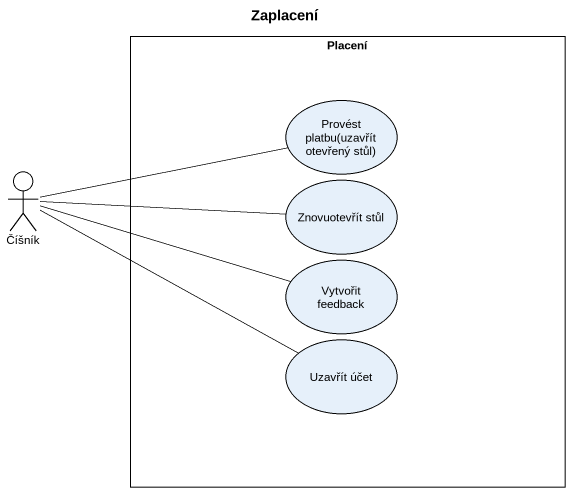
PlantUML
@startuml
title Zaplacení
rectangle Placení {
  usecase "Provést platbu(uzavřít otevřený stůl)" as Provést_platbu_uzavřít
  usecase "Znovuotevřít stůl" as Znovuotevřít_stůl
  usecase "Vytvořit feedback" as Vytvořit_feedback
  usecase "Uzavřít účet" as Uzavřít_účet
}
actor Číšník
Číšník -right- Provést_platbu_uzavřít
Číšník -right- Znovuotevřít_stůl
Číšník -right- Vytvořit_feedback
Číšník -right- Uzavřít_účet
@enduml
